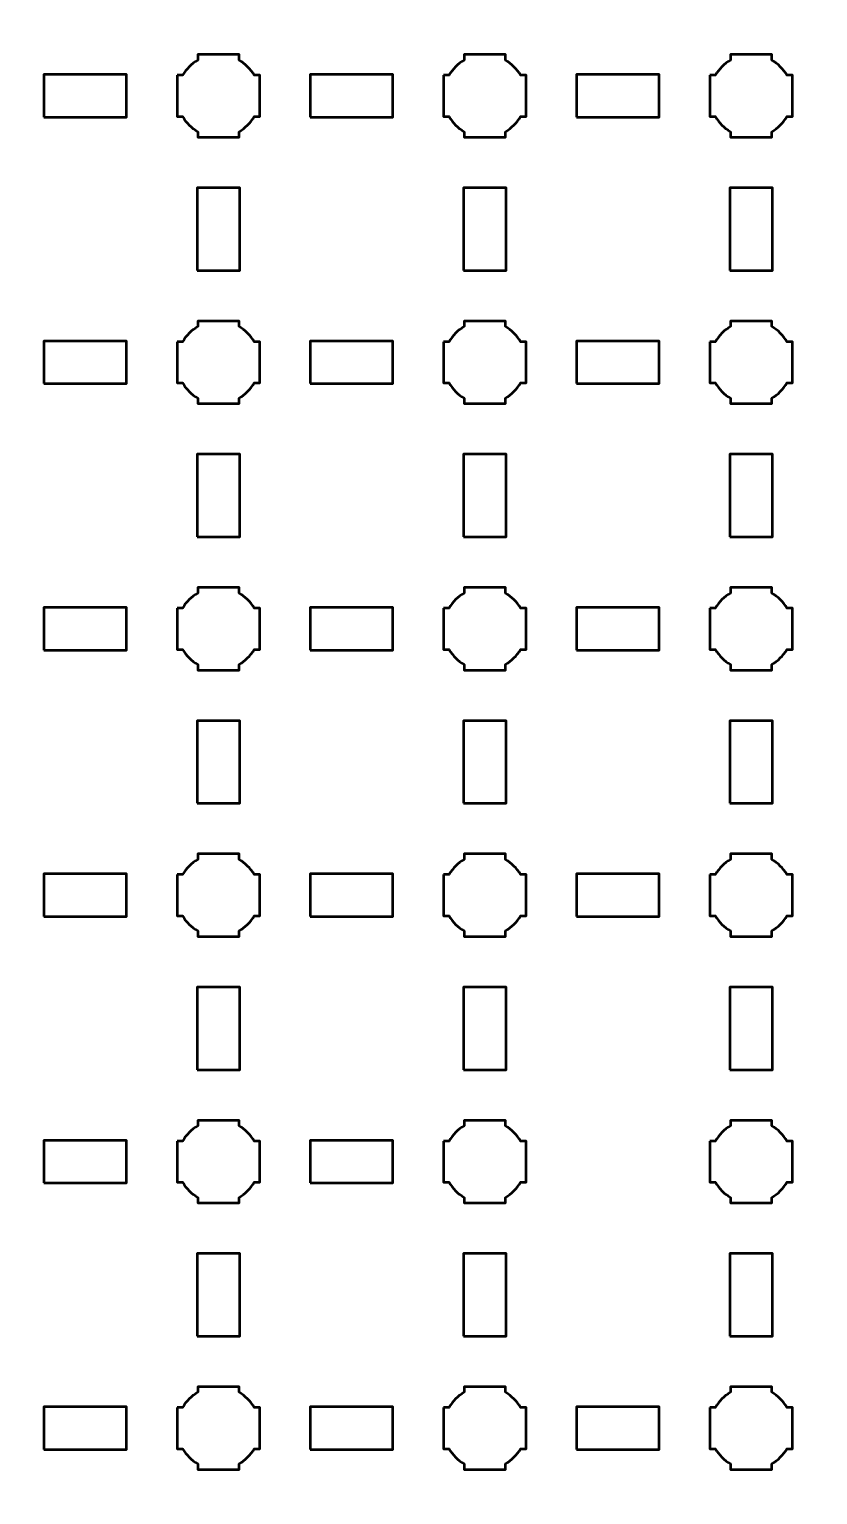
# Model space of a CAD drawing. Header units: centimetres. Extents: x -31.1 to 10.2, y -35.5 to 5.8.
# Drawn here: x -5.92 to 0, y -15.35 to -4.35 of the extents above; entities that cross this region are included whole.
import ezdxf

# ---------------------------------------------------------------- set-up
doc = ezdxf.new("R2010")
doc.units = ezdxf.units.CM
doc.header["$MEASUREMENT"] = 0
doc.layers.add('Layer 1', color=7, linetype='Continuous')

msp = doc.modelspace()

# ---------------------------------------------------------------- linework, layer by layer
at = {"layer": 'Layer 1', "color": 250, "lineweight": 53}
for points in [[(-5.81, -5.01), (-5.19, -5.01), (-5.19, -4.69), (-5.81, -4.69), (-5.81, -5.01)], [(-3.81, -5.01), (-3.19, -5.01), (-3.19, -4.69), (-3.81, -4.69), (-3.81, -5.01)], [(-1.81, -5.01), (-1.19, -5.01), (-1.19, -4.69), (-1.81, -4.69), (-1.81, -5.01)], [(-4.66, -6.16), (-4.34, -6.16), (-4.34, -5.54), (-4.66, -5.54), (-4.66, -6.16)], [(-2.66, -6.16), (-2.34, -6.16), (-2.34, -5.54), (-2.66, -5.54), (-2.66, -6.16)], [(-0.66, -6.16), (-0.34, -6.16), (-0.34, -5.54), (-0.66, -5.54), (-0.66, -6.16)], [(-5.81, -7.01), (-5.19, -7.01), (-5.19, -6.69), (-5.81, -6.69), (-5.81, -7.01)], [(-3.81, -7.01), (-3.19, -7.01), (-3.19, -6.69), (-3.81, -6.69), (-3.81, -7.01)], [(-1.81, -7.01), (-1.19, -7.01), (-1.19, -6.69), (-1.81, -6.69), (-1.81, -7.01)], [(-4.66, -8.16), (-4.34, -8.16), (-4.34, -7.54), (-4.66, -7.54), (-4.66, -8.16)], [(-2.66, -8.16), (-2.34, -8.16), (-2.34, -7.54), (-2.66, -7.54), (-2.66, -8.16)], [(-0.66, -8.16), (-0.34, -8.16), (-0.34, -7.54), (-0.66, -7.54), (-0.66, -8.16)], [(-5.81, -9.01), (-5.19, -9.01), (-5.19, -8.69), (-5.81, -8.69), (-5.81, -9.01)], [(-3.81, -9.01), (-3.19, -9.01), (-3.19, -8.69), (-3.81, -8.69), (-3.81, -9.01)], [(-1.81, -9.01), (-1.19, -9.01), (-1.19, -8.69), (-1.81, -8.69), (-1.81, -9.01)], [(-4.66, -10.16), (-4.34, -10.16), (-4.34, -9.54), (-4.66, -9.54), (-4.66, -10.16)], [(-2.66, -10.16), (-2.34, -10.16), (-2.34, -9.54), (-2.66, -9.54), (-2.66, -10.16)], [(-0.66, -10.16), (-0.34, -10.16), (-0.34, -9.54), (-0.66, -9.54), (-0.66, -10.16)], [(-5.81, -11.01), (-5.19, -11.01), (-5.19, -10.69), (-5.81, -10.69), (-5.81, -11.01)], [(-3.81, -11.01), (-3.19, -11.01), (-3.19, -10.69), (-3.81, -10.69), (-3.81, -11.01)], [(-1.81, -11.01), (-1.19, -11.01), (-1.19, -10.69), (-1.81, -10.69), (-1.81, -11.01)], [(-4.66, -12.16), (-4.34, -12.16), (-4.34, -11.54), (-4.66, -11.54), (-4.66, -12.16)], [(-2.66, -12.16), (-2.34, -12.16), (-2.34, -11.54), (-2.66, -11.54), (-2.66, -12.16)], [(-0.66, -12.16), (-0.34, -12.16), (-0.34, -11.54), (-0.66, -11.54), (-0.66, -12.16)], [(-5.81, -13.01), (-5.19, -13.01), (-5.19, -12.69), (-5.81, -12.69), (-5.81, -13.01)], [(-3.81, -13.01), (-3.19, -13.01), (-3.19, -12.69), (-3.81, -12.69), (-3.81, -13.01)], [(-4.66, -14.16), (-4.34, -14.16), (-4.34, -13.54), (-4.66, -13.54), (-4.66, -14.16)], [(-2.66, -14.16), (-2.34, -14.16), (-2.34, -13.54), (-2.66, -13.54), (-2.66, -14.16)], [(-0.66, -14.16), (-0.34, -14.16), (-0.34, -13.54), (-0.66, -13.54), (-0.66, -14.16)], [(-5.81, -15.01), (-5.19, -15.01), (-5.19, -14.69), (-5.81, -14.69), (-5.81, -15.01)], [(-3.81, -15.01), (-3.19, -15.01), (-3.19, -14.69), (-3.81, -14.69), (-3.81, -15.01)], [(-1.81, -15.01), (-1.19, -15.01), (-1.19, -14.69), (-1.81, -14.69), (-1.81, -15.01)]]:
    msp.add_lwpolyline(points, close=True, dxfattribs=at)
msp.add_open_spline([(-31.15, -35), (-31.15, -35), (-31.15, 5.3), (-31.15, 5.3), (-31.15, 5.3), (-31.15, 5.57609), (-30.92609, 5.8), (-30.65, 5.8), (-30.65, 5.8), (-30.65, 5.8), (9.65, 5.8), (9.65, 5.8), (9.65, 5.8), (9.92609, 5.8), (10.15, 5.57609), (10.15, 5.3), (10.15, 5.3), (10.15, 5.3), (10.15, -35), (10.15, -35), (10.15, -35), (10.15, -35.27609), (9.92609, -35.5), (9.65, -35.5), (9.65, -35.5), (9.65, -35.5), (-30.65, -35.5), (-30.65, -35.5), (-30.65, -35.5), (-30.92609, -35.5), (-31.15, -35.27609), (-31.15, -35)], degree=3, knots=[0, 0, 0, 0, 0.125, 0.125, 0.125, 0.125, 0.25, 0.25, 0.25, 0.25, 0.375, 0.375, 0.375, 0.375, 0.5, 0.5, 0.5, 0.5, 0.625, 0.625, 0.625, 0.625, 0.75, 0.75, 0.75, 0.75, 0.875, 0.875, 0.875, 0.875, 1, 1, 1, 1], dxfattribs=at)
at = {"layer": 'Layer 1', "lineweight": 53}
for points in [[(-4.81, -4.695), (-4.81, -4.695), (-4.76851, -4.695), (-4.76851, -4.695), (-4.76851, -4.695), (-4.74128, -4.64795), (-4.70205, -4.60872), (-4.655, -4.58149), (-4.655, -4.58149), (-4.655, -4.58149), (-4.655, -4.54), (-4.655, -4.54), (-4.655, -4.54), (-4.655, -4.54), (-4.5, -4.54), (-4.5, -4.54), (-4.5, -4.54), (-4.5, -4.54), (-4.345, -4.54), (-4.345, -4.54), (-4.345, -4.54), (-4.345, -4.54), (-4.345, -4.58149), (-4.345, -4.58149), (-4.345, -4.58149), (-4.29795, -4.60872), (-4.25872, -4.64795), (-4.23149, -4.695), (-4.23149, -4.695), (-4.23149, -4.695), (-4.19, -4.695), (-4.19, -4.695), (-4.19, -4.695), (-4.19, -4.695), (-4.19, -4.85), (-4.19, -4.85), (-4.19, -4.85), (-4.19, -4.85), (-4.19, -5.005), (-4.19, -5.005), (-4.19, -5.005), (-4.19, -5.005), (-4.23149, -5.005), (-4.23149, -5.005), (-4.23149, -5.005), (-4.25872, -5.05205), (-4.29795, -5.09128), (-4.345, -5.11851), (-4.345, -5.11851), (-4.345, -5.11851), (-4.345, -5.16), (-4.345, -5.16), (-4.345, -5.16), (-4.345, -5.16), (-4.5, -5.16), (-4.5, -5.16), (-4.5, -5.16), (-4.5, -5.16), (-4.655, -5.16), (-4.655, -5.16), (-4.655, -5.16), (-4.655, -5.16), (-4.655, -5.11851), (-4.655, -5.11851), (-4.655, -5.11851), (-4.70205, -5.09128), (-4.74128, -5.05205), (-4.76851, -5.005), (-4.76851, -5.005), (-4.76851, -5.005), (-4.81, -5.005), (-4.81, -5.005), (-4.81, -5.005), (-4.81, -5.005), (-4.81, -4.85), (-4.81, -4.85), (-4.81, -4.85), (-4.81, -4.85), (-4.81, -4.695), (-4.81, -4.695)], [(-2.81, -4.695), (-2.81, -4.695), (-2.76851, -4.695), (-2.76851, -4.695), (-2.76851, -4.695), (-2.74128, -4.64795), (-2.70205, -4.60872), (-2.655, -4.58149), (-2.655, -4.58149), (-2.655, -4.58149), (-2.655, -4.54), (-2.655, -4.54), (-2.655, -4.54), (-2.655, -4.54), (-2.5, -4.54), (-2.5, -4.54), (-2.5, -4.54), (-2.5, -4.54), (-2.345, -4.54), (-2.345, -4.54), (-2.345, -4.54), (-2.345, -4.54), (-2.345, -4.58149), (-2.345, -4.58149), (-2.345, -4.58149), (-2.29795, -4.60872), (-2.25872, -4.64795), (-2.23149, -4.695), (-2.23149, -4.695), (-2.23149, -4.695), (-2.19, -4.695), (-2.19, -4.695), (-2.19, -4.695), (-2.19, -4.695), (-2.19, -4.85), (-2.19, -4.85), (-2.19, -4.85), (-2.19, -4.85), (-2.19, -5.005), (-2.19, -5.005), (-2.19, -5.005), (-2.19, -5.005), (-2.23149, -5.005), (-2.23149, -5.005), (-2.23149, -5.005), (-2.25872, -5.05205), (-2.29795, -5.09128), (-2.345, -5.11851), (-2.345, -5.11851), (-2.345, -5.11851), (-2.345, -5.16), (-2.345, -5.16), (-2.345, -5.16), (-2.345, -5.16), (-2.5, -5.16), (-2.5, -5.16), (-2.5, -5.16), (-2.5, -5.16), (-2.655, -5.16), (-2.655, -5.16), (-2.655, -5.16), (-2.655, -5.16), (-2.655, -5.11851), (-2.655, -5.11851), (-2.655, -5.11851), (-2.70205, -5.09128), (-2.74128, -5.05205), (-2.76851, -5.005), (-2.76851, -5.005), (-2.76851, -5.005), (-2.81, -5.005), (-2.81, -5.005), (-2.81, -5.005), (-2.81, -5.005), (-2.81, -4.85), (-2.81, -4.85), (-2.81, -4.85), (-2.81, -4.85), (-2.81, -4.695), (-2.81, -4.695)], [(-0.81, -4.695), (-0.81, -4.695), (-0.76851, -4.695), (-0.76851, -4.695), (-0.76851, -4.695), (-0.74128, -4.64795), (-0.70205, -4.60872), (-0.655, -4.58149), (-0.655, -4.58149), (-0.655, -4.58149), (-0.655, -4.54), (-0.655, -4.54), (-0.655, -4.54), (-0.655, -4.54), (-0.5, -4.54), (-0.5, -4.54), (-0.5, -4.54), (-0.5, -4.54), (-0.345, -4.54), (-0.345, -4.54), (-0.345, -4.54), (-0.345, -4.54), (-0.345, -4.58149), (-0.345, -4.58149), (-0.345, -4.58149), (-0.29795, -4.60872), (-0.25872, -4.64795), (-0.23149, -4.695), (-0.23149, -4.695), (-0.23149, -4.695), (-0.19, -4.695), (-0.19, -4.695), (-0.19, -4.695), (-0.19, -4.695), (-0.19, -4.85), (-0.19, -4.85), (-0.19, -4.85), (-0.19, -4.85), (-0.19, -5.005), (-0.19, -5.005), (-0.19, -5.005), (-0.19, -5.005), (-0.23149, -5.005), (-0.23149, -5.005), (-0.23149, -5.005), (-0.25872, -5.05205), (-0.29795, -5.09128), (-0.345, -5.11851), (-0.345, -5.11851), (-0.345, -5.11851), (-0.345, -5.16), (-0.345, -5.16), (-0.345, -5.16), (-0.345, -5.16), (-0.5, -5.16), (-0.5, -5.16), (-0.5, -5.16), (-0.5, -5.16), (-0.655, -5.16), (-0.655, -5.16), (-0.655, -5.16), (-0.655, -5.16), (-0.655, -5.11851), (-0.655, -5.11851), (-0.655, -5.11851), (-0.70205, -5.09128), (-0.74128, -5.05205), (-0.76851, -5.005), (-0.76851, -5.005), (-0.76851, -5.005), (-0.81, -5.005), (-0.81, -5.005), (-0.81, -5.005), (-0.81, -5.005), (-0.81, -4.85), (-0.81, -4.85), (-0.81, -4.85), (-0.81, -4.85), (-0.81, -4.695), (-0.81, -4.695)], [(-4.81, -6.695), (-4.81, -6.695), (-4.76851, -6.695), (-4.76851, -6.695), (-4.76851, -6.695), (-4.74128, -6.64795), (-4.70205, -6.60872), (-4.655, -6.58149), (-4.655, -6.58149), (-4.655, -6.58149), (-4.655, -6.54), (-4.655, -6.54), (-4.655, -6.54), (-4.655, -6.54), (-4.5, -6.54), (-4.5, -6.54), (-4.5, -6.54), (-4.5, -6.54), (-4.345, -6.54), (-4.345, -6.54), (-4.345, -6.54), (-4.345, -6.54), (-4.345, -6.58149), (-4.345, -6.58149), (-4.345, -6.58149), (-4.29795, -6.60872), (-4.25872, -6.64795), (-4.23149, -6.695), (-4.23149, -6.695), (-4.23149, -6.695), (-4.19, -6.695), (-4.19, -6.695), (-4.19, -6.695), (-4.19, -6.695), (-4.19, -6.85), (-4.19, -6.85), (-4.19, -6.85), (-4.19, -6.85), (-4.19, -7.005), (-4.19, -7.005), (-4.19, -7.005), (-4.19, -7.005), (-4.23149, -7.005), (-4.23149, -7.005), (-4.23149, -7.005), (-4.25872, -7.05205), (-4.29795, -7.09128), (-4.345, -7.11851), (-4.345, -7.11851), (-4.345, -7.11851), (-4.345, -7.16), (-4.345, -7.16), (-4.345, -7.16), (-4.345, -7.16), (-4.5, -7.16), (-4.5, -7.16), (-4.5, -7.16), (-4.5, -7.16), (-4.655, -7.16), (-4.655, -7.16), (-4.655, -7.16), (-4.655, -7.16), (-4.655, -7.11851), (-4.655, -7.11851), (-4.655, -7.11851), (-4.70205, -7.09128), (-4.74128, -7.05205), (-4.76851, -7.005), (-4.76851, -7.005), (-4.76851, -7.005), (-4.81, -7.005), (-4.81, -7.005), (-4.81, -7.005), (-4.81, -7.005), (-4.81, -6.85), (-4.81, -6.85), (-4.81, -6.85), (-4.81, -6.85), (-4.81, -6.695), (-4.81, -6.695)], [(-2.81, -6.695), (-2.81, -6.695), (-2.76851, -6.695), (-2.76851, -6.695), (-2.76851, -6.695), (-2.74128, -6.64795), (-2.70205, -6.60872), (-2.655, -6.58149), (-2.655, -6.58149), (-2.655, -6.58149), (-2.655, -6.54), (-2.655, -6.54), (-2.655, -6.54), (-2.655, -6.54), (-2.5, -6.54), (-2.5, -6.54), (-2.5, -6.54), (-2.5, -6.54), (-2.345, -6.54), (-2.345, -6.54), (-2.345, -6.54), (-2.345, -6.54), (-2.345, -6.58149), (-2.345, -6.58149), (-2.345, -6.58149), (-2.29795, -6.60872), (-2.25872, -6.64795), (-2.23149, -6.695), (-2.23149, -6.695), (-2.23149, -6.695), (-2.19, -6.695), (-2.19, -6.695), (-2.19, -6.695), (-2.19, -6.695), (-2.19, -6.85), (-2.19, -6.85), (-2.19, -6.85), (-2.19, -6.85), (-2.19, -7.005), (-2.19, -7.005), (-2.19, -7.005), (-2.19, -7.005), (-2.23149, -7.005), (-2.23149, -7.005), (-2.23149, -7.005), (-2.25872, -7.05205), (-2.29795, -7.09128), (-2.345, -7.11851), (-2.345, -7.11851), (-2.345, -7.11851), (-2.345, -7.16), (-2.345, -7.16), (-2.345, -7.16), (-2.345, -7.16), (-2.5, -7.16), (-2.5, -7.16), (-2.5, -7.16), (-2.5, -7.16), (-2.655, -7.16), (-2.655, -7.16), (-2.655, -7.16), (-2.655, -7.16), (-2.655, -7.11851), (-2.655, -7.11851), (-2.655, -7.11851), (-2.70205, -7.09128), (-2.74128, -7.05205), (-2.76851, -7.005), (-2.76851, -7.005), (-2.76851, -7.005), (-2.81, -7.005), (-2.81, -7.005), (-2.81, -7.005), (-2.81, -7.005), (-2.81, -6.85), (-2.81, -6.85), (-2.81, -6.85), (-2.81, -6.85), (-2.81, -6.695), (-2.81, -6.695)], [(-0.81, -6.695), (-0.81, -6.695), (-0.76851, -6.695), (-0.76851, -6.695), (-0.76851, -6.695), (-0.74128, -6.64795), (-0.70205, -6.60872), (-0.655, -6.58149), (-0.655, -6.58149), (-0.655, -6.58149), (-0.655, -6.54), (-0.655, -6.54), (-0.655, -6.54), (-0.655, -6.54), (-0.5, -6.54), (-0.5, -6.54), (-0.5, -6.54), (-0.5, -6.54), (-0.345, -6.54), (-0.345, -6.54), (-0.345, -6.54), (-0.345, -6.54), (-0.345, -6.58149), (-0.345, -6.58149), (-0.345, -6.58149), (-0.29795, -6.60872), (-0.25872, -6.64795), (-0.23149, -6.695), (-0.23149, -6.695), (-0.23149, -6.695), (-0.19, -6.695), (-0.19, -6.695), (-0.19, -6.695), (-0.19, -6.695), (-0.19, -6.85), (-0.19, -6.85), (-0.19, -6.85), (-0.19, -6.85), (-0.19, -7.005), (-0.19, -7.005), (-0.19, -7.005), (-0.19, -7.005), (-0.23149, -7.005), (-0.23149, -7.005), (-0.23149, -7.005), (-0.25872, -7.05205), (-0.29795, -7.09128), (-0.345, -7.11851), (-0.345, -7.11851), (-0.345, -7.11851), (-0.345, -7.16), (-0.345, -7.16), (-0.345, -7.16), (-0.345, -7.16), (-0.5, -7.16), (-0.5, -7.16), (-0.5, -7.16), (-0.5, -7.16), (-0.655, -7.16), (-0.655, -7.16), (-0.655, -7.16), (-0.655, -7.16), (-0.655, -7.11851), (-0.655, -7.11851), (-0.655, -7.11851), (-0.70205, -7.09128), (-0.74128, -7.05205), (-0.76851, -7.005), (-0.76851, -7.005), (-0.76851, -7.005), (-0.81, -7.005), (-0.81, -7.005), (-0.81, -7.005), (-0.81, -7.005), (-0.81, -6.85), (-0.81, -6.85), (-0.81, -6.85), (-0.81, -6.85), (-0.81, -6.695), (-0.81, -6.695)], [(-4.81, -8.695), (-4.81, -8.695), (-4.76851, -8.695), (-4.76851, -8.695), (-4.76851, -8.695), (-4.74128, -8.64795), (-4.70205, -8.60872), (-4.655, -8.58149), (-4.655, -8.58149), (-4.655, -8.58149), (-4.655, -8.54), (-4.655, -8.54), (-4.655, -8.54), (-4.655, -8.54), (-4.5, -8.54), (-4.5, -8.54), (-4.5, -8.54), (-4.5, -8.54), (-4.345, -8.54), (-4.345, -8.54), (-4.345, -8.54), (-4.345, -8.54), (-4.345, -8.58149), (-4.345, -8.58149), (-4.345, -8.58149), (-4.29795, -8.60872), (-4.25872, -8.64795), (-4.23149, -8.695), (-4.23149, -8.695), (-4.23149, -8.695), (-4.19, -8.695), (-4.19, -8.695), (-4.19, -8.695), (-4.19, -8.695), (-4.19, -8.85), (-4.19, -8.85), (-4.19, -8.85), (-4.19, -8.85), (-4.19, -9.005), (-4.19, -9.005), (-4.19, -9.005), (-4.19, -9.005), (-4.23149, -9.005), (-4.23149, -9.005), (-4.23149, -9.005), (-4.25872, -9.05205), (-4.29795, -9.09128), (-4.345, -9.11851), (-4.345, -9.11851), (-4.345, -9.11851), (-4.345, -9.16), (-4.345, -9.16), (-4.345, -9.16), (-4.345, -9.16), (-4.5, -9.16), (-4.5, -9.16), (-4.5, -9.16), (-4.5, -9.16), (-4.655, -9.16), (-4.655, -9.16), (-4.655, -9.16), (-4.655, -9.16), (-4.655, -9.11851), (-4.655, -9.11851), (-4.655, -9.11851), (-4.70205, -9.09128), (-4.74128, -9.05205), (-4.76851, -9.005), (-4.76851, -9.005), (-4.76851, -9.005), (-4.81, -9.005), (-4.81, -9.005), (-4.81, -9.005), (-4.81, -9.005), (-4.81, -8.85), (-4.81, -8.85), (-4.81, -8.85), (-4.81, -8.85), (-4.81, -8.695), (-4.81, -8.695)], [(-2.81, -8.695), (-2.81, -8.695), (-2.76851, -8.695), (-2.76851, -8.695), (-2.76851, -8.695), (-2.74128, -8.64795), (-2.70205, -8.60872), (-2.655, -8.58149), (-2.655, -8.58149), (-2.655, -8.58149), (-2.655, -8.54), (-2.655, -8.54), (-2.655, -8.54), (-2.655, -8.54), (-2.5, -8.54), (-2.5, -8.54), (-2.5, -8.54), (-2.5, -8.54), (-2.345, -8.54), (-2.345, -8.54), (-2.345, -8.54), (-2.345, -8.54), (-2.345, -8.58149), (-2.345, -8.58149), (-2.345, -8.58149), (-2.29795, -8.60872), (-2.25872, -8.64795), (-2.23149, -8.695), (-2.23149, -8.695), (-2.23149, -8.695), (-2.19, -8.695), (-2.19, -8.695), (-2.19, -8.695), (-2.19, -8.695), (-2.19, -8.85), (-2.19, -8.85), (-2.19, -8.85), (-2.19, -8.85), (-2.19, -9.005), (-2.19, -9.005), (-2.19, -9.005), (-2.19, -9.005), (-2.23149, -9.005), (-2.23149, -9.005), (-2.23149, -9.005), (-2.25872, -9.05205), (-2.29795, -9.09128), (-2.345, -9.11851), (-2.345, -9.11851), (-2.345, -9.11851), (-2.345, -9.16), (-2.345, -9.16), (-2.345, -9.16), (-2.345, -9.16), (-2.5, -9.16), (-2.5, -9.16), (-2.5, -9.16), (-2.5, -9.16), (-2.655, -9.16), (-2.655, -9.16), (-2.655, -9.16), (-2.655, -9.16), (-2.655, -9.11851), (-2.655, -9.11851), (-2.655, -9.11851), (-2.70205, -9.09128), (-2.74128, -9.05205), (-2.76851, -9.005), (-2.76851, -9.005), (-2.76851, -9.005), (-2.81, -9.005), (-2.81, -9.005), (-2.81, -9.005), (-2.81, -9.005), (-2.81, -8.85), (-2.81, -8.85), (-2.81, -8.85), (-2.81, -8.85), (-2.81, -8.695), (-2.81, -8.695)], [(-0.81, -8.695), (-0.81, -8.695), (-0.76851, -8.695), (-0.76851, -8.695), (-0.76851, -8.695), (-0.74128, -8.64795), (-0.70205, -8.60872), (-0.655, -8.58149), (-0.655, -8.58149), (-0.655, -8.58149), (-0.655, -8.54), (-0.655, -8.54), (-0.655, -8.54), (-0.655, -8.54), (-0.5, -8.54), (-0.5, -8.54), (-0.5, -8.54), (-0.5, -8.54), (-0.345, -8.54), (-0.345, -8.54), (-0.345, -8.54), (-0.345, -8.54), (-0.345, -8.58149), (-0.345, -8.58149), (-0.345, -8.58149), (-0.29795, -8.60872), (-0.25872, -8.64795), (-0.23149, -8.695), (-0.23149, -8.695), (-0.23149, -8.695), (-0.19, -8.695), (-0.19, -8.695), (-0.19, -8.695), (-0.19, -8.695), (-0.19, -8.85), (-0.19, -8.85), (-0.19, -8.85), (-0.19, -8.85), (-0.19, -9.005), (-0.19, -9.005), (-0.19, -9.005), (-0.19, -9.005), (-0.23149, -9.005), (-0.23149, -9.005), (-0.23149, -9.005), (-0.25872, -9.05205), (-0.29795, -9.09128), (-0.345, -9.11851), (-0.345, -9.11851), (-0.345, -9.11851), (-0.345, -9.16), (-0.345, -9.16), (-0.345, -9.16), (-0.345, -9.16), (-0.5, -9.16), (-0.5, -9.16), (-0.5, -9.16), (-0.5, -9.16), (-0.655, -9.16), (-0.655, -9.16), (-0.655, -9.16), (-0.655, -9.16), (-0.655, -9.11851), (-0.655, -9.11851), (-0.655, -9.11851), (-0.70205, -9.09128), (-0.74128, -9.05205), (-0.76851, -9.005), (-0.76851, -9.005), (-0.76851, -9.005), (-0.81, -9.005), (-0.81, -9.005), (-0.81, -9.005), (-0.81, -9.005), (-0.81, -8.85), (-0.81, -8.85), (-0.81, -8.85), (-0.81, -8.85), (-0.81, -8.695), (-0.81, -8.695)], [(-4.81, -10.695), (-4.81, -10.695), (-4.76851, -10.695), (-4.76851, -10.695), (-4.76851, -10.695), (-4.74128, -10.64795), (-4.70205, -10.60872), (-4.655, -10.58149), (-4.655, -10.58149), (-4.655, -10.58149), (-4.655, -10.54), (-4.655, -10.54), (-4.655, -10.54), (-4.655, -10.54), (-4.5, -10.54), (-4.5, -10.54), (-4.5, -10.54), (-4.5, -10.54), (-4.345, -10.54), (-4.345, -10.54), (-4.345, -10.54), (-4.345, -10.54), (-4.345, -10.58149), (-4.345, -10.58149), (-4.345, -10.58149), (-4.29795, -10.60872), (-4.25872, -10.64795), (-4.23149, -10.695), (-4.23149, -10.695), (-4.23149, -10.695), (-4.19, -10.695), (-4.19, -10.695), (-4.19, -10.695), (-4.19, -10.695), (-4.19, -10.85), (-4.19, -10.85), (-4.19, -10.85), (-4.19, -10.85), (-4.19, -11.005), (-4.19, -11.005), (-4.19, -11.005), (-4.19, -11.005), (-4.23149, -11.005), (-4.23149, -11.005), (-4.23149, -11.005), (-4.25872, -11.05205), (-4.29795, -11.09128), (-4.345, -11.11851), (-4.345, -11.11851), (-4.345, -11.11851), (-4.345, -11.16), (-4.345, -11.16), (-4.345, -11.16), (-4.345, -11.16), (-4.5, -11.16), (-4.5, -11.16), (-4.5, -11.16), (-4.5, -11.16), (-4.655, -11.16), (-4.655, -11.16), (-4.655, -11.16), (-4.655, -11.16), (-4.655, -11.11851), (-4.655, -11.11851), (-4.655, -11.11851), (-4.70205, -11.09128), (-4.74128, -11.05205), (-4.76851, -11.005), (-4.76851, -11.005), (-4.76851, -11.005), (-4.81, -11.005), (-4.81, -11.005), (-4.81, -11.005), (-4.81, -11.005), (-4.81, -10.85), (-4.81, -10.85), (-4.81, -10.85), (-4.81, -10.85), (-4.81, -10.695), (-4.81, -10.695)], [(-2.81, -10.695), (-2.81, -10.695), (-2.76851, -10.695), (-2.76851, -10.695), (-2.76851, -10.695), (-2.74128, -10.64795), (-2.70205, -10.60872), (-2.655, -10.58149), (-2.655, -10.58149), (-2.655, -10.58149), (-2.655, -10.54), (-2.655, -10.54), (-2.655, -10.54), (-2.655, -10.54), (-2.5, -10.54), (-2.5, -10.54), (-2.5, -10.54), (-2.5, -10.54), (-2.345, -10.54), (-2.345, -10.54), (-2.345, -10.54), (-2.345, -10.54), (-2.345, -10.58149), (-2.345, -10.58149), (-2.345, -10.58149), (-2.29795, -10.60872), (-2.25872, -10.64795), (-2.23149, -10.695), (-2.23149, -10.695), (-2.23149, -10.695), (-2.19, -10.695), (-2.19, -10.695), (-2.19, -10.695), (-2.19, -10.695), (-2.19, -10.85), (-2.19, -10.85), (-2.19, -10.85), (-2.19, -10.85), (-2.19, -11.005), (-2.19, -11.005), (-2.19, -11.005), (-2.19, -11.005), (-2.23149, -11.005), (-2.23149, -11.005), (-2.23149, -11.005), (-2.25872, -11.05205), (-2.29795, -11.09128), (-2.345, -11.11851), (-2.345, -11.11851), (-2.345, -11.11851), (-2.345, -11.16), (-2.345, -11.16), (-2.345, -11.16), (-2.345, -11.16), (-2.5, -11.16), (-2.5, -11.16), (-2.5, -11.16), (-2.5, -11.16), (-2.655, -11.16), (-2.655, -11.16), (-2.655, -11.16), (-2.655, -11.16), (-2.655, -11.11851), (-2.655, -11.11851), (-2.655, -11.11851), (-2.70205, -11.09128), (-2.74128, -11.05205), (-2.76851, -11.005), (-2.76851, -11.005), (-2.76851, -11.005), (-2.81, -11.005), (-2.81, -11.005), (-2.81, -11.005), (-2.81, -11.005), (-2.81, -10.85), (-2.81, -10.85), (-2.81, -10.85), (-2.81, -10.85), (-2.81, -10.695), (-2.81, -10.695)], [(-0.81, -10.695), (-0.81, -10.695), (-0.76851, -10.695), (-0.76851, -10.695), (-0.76851, -10.695), (-0.74128, -10.64795), (-0.70205, -10.60872), (-0.655, -10.58149), (-0.655, -10.58149), (-0.655, -10.58149), (-0.655, -10.54), (-0.655, -10.54), (-0.655, -10.54), (-0.655, -10.54), (-0.5, -10.54), (-0.5, -10.54), (-0.5, -10.54), (-0.5, -10.54), (-0.345, -10.54), (-0.345, -10.54), (-0.345, -10.54), (-0.345, -10.54), (-0.345, -10.58149), (-0.345, -10.58149), (-0.345, -10.58149), (-0.29795, -10.60872), (-0.25872, -10.64795), (-0.23149, -10.695), (-0.23149, -10.695), (-0.23149, -10.695), (-0.19, -10.695), (-0.19, -10.695), (-0.19, -10.695), (-0.19, -10.695), (-0.19, -10.85), (-0.19, -10.85), (-0.19, -10.85), (-0.19, -10.85), (-0.19, -11.005), (-0.19, -11.005), (-0.19, -11.005), (-0.19, -11.005), (-0.23149, -11.005), (-0.23149, -11.005), (-0.23149, -11.005), (-0.25872, -11.05205), (-0.29795, -11.09128), (-0.345, -11.11851), (-0.345, -11.11851), (-0.345, -11.11851), (-0.345, -11.16), (-0.345, -11.16), (-0.345, -11.16), (-0.345, -11.16), (-0.5, -11.16), (-0.5, -11.16), (-0.5, -11.16), (-0.5, -11.16), (-0.655, -11.16), (-0.655, -11.16), (-0.655, -11.16), (-0.655, -11.16), (-0.655, -11.11851), (-0.655, -11.11851), (-0.655, -11.11851), (-0.70205, -11.09128), (-0.74128, -11.05205), (-0.76851, -11.005), (-0.76851, -11.005), (-0.76851, -11.005), (-0.81, -11.005), (-0.81, -11.005), (-0.81, -11.005), (-0.81, -11.005), (-0.81, -10.85), (-0.81, -10.85), (-0.81, -10.85), (-0.81, -10.85), (-0.81, -10.695), (-0.81, -10.695)], [(-4.81, -12.695), (-4.81, -12.695), (-4.76851, -12.695), (-4.76851, -12.695), (-4.76851, -12.695), (-4.74128, -12.64795), (-4.70205, -12.60872), (-4.655, -12.58149), (-4.655, -12.58149), (-4.655, -12.58149), (-4.655, -12.54), (-4.655, -12.54), (-4.655, -12.54), (-4.655, -12.54), (-4.5, -12.54), (-4.5, -12.54), (-4.5, -12.54), (-4.5, -12.54), (-4.345, -12.54), (-4.345, -12.54), (-4.345, -12.54), (-4.345, -12.54), (-4.345, -12.58149), (-4.345, -12.58149), (-4.345, -12.58149), (-4.29795, -12.60872), (-4.25872, -12.64795), (-4.23149, -12.695), (-4.23149, -12.695), (-4.23149, -12.695), (-4.19, -12.695), (-4.19, -12.695), (-4.19, -12.695), (-4.19, -12.695), (-4.19, -12.85), (-4.19, -12.85), (-4.19, -12.85), (-4.19, -12.85), (-4.19, -13.005), (-4.19, -13.005), (-4.19, -13.005), (-4.19, -13.005), (-4.23149, -13.005), (-4.23149, -13.005), (-4.23149, -13.005), (-4.25872, -13.05205), (-4.29795, -13.09128), (-4.345, -13.11851), (-4.345, -13.11851), (-4.345, -13.11851), (-4.345, -13.16), (-4.345, -13.16), (-4.345, -13.16), (-4.345, -13.16), (-4.5, -13.16), (-4.5, -13.16), (-4.5, -13.16), (-4.5, -13.16), (-4.655, -13.16), (-4.655, -13.16), (-4.655, -13.16), (-4.655, -13.16), (-4.655, -13.11851), (-4.655, -13.11851), (-4.655, -13.11851), (-4.70205, -13.09128), (-4.74128, -13.05205), (-4.76851, -13.005), (-4.76851, -13.005), (-4.76851, -13.005), (-4.81, -13.005), (-4.81, -13.005), (-4.81, -13.005), (-4.81, -13.005), (-4.81, -12.85), (-4.81, -12.85), (-4.81, -12.85), (-4.81, -12.85), (-4.81, -12.695), (-4.81, -12.695)], [(-2.81, -12.695), (-2.81, -12.695), (-2.76851, -12.695), (-2.76851, -12.695), (-2.76851, -12.695), (-2.74128, -12.64795), (-2.70205, -12.60872), (-2.655, -12.58149), (-2.655, -12.58149), (-2.655, -12.58149), (-2.655, -12.54), (-2.655, -12.54), (-2.655, -12.54), (-2.655, -12.54), (-2.5, -12.54), (-2.5, -12.54), (-2.5, -12.54), (-2.5, -12.54), (-2.345, -12.54), (-2.345, -12.54), (-2.345, -12.54), (-2.345, -12.54), (-2.345, -12.58149), (-2.345, -12.58149), (-2.345, -12.58149), (-2.29795, -12.60872), (-2.25872, -12.64795), (-2.23149, -12.695), (-2.23149, -12.695), (-2.23149, -12.695), (-2.19, -12.695), (-2.19, -12.695), (-2.19, -12.695), (-2.19, -12.695), (-2.19, -12.85), (-2.19, -12.85), (-2.19, -12.85), (-2.19, -12.85), (-2.19, -13.005), (-2.19, -13.005), (-2.19, -13.005), (-2.19, -13.005), (-2.23149, -13.005), (-2.23149, -13.005), (-2.23149, -13.005), (-2.25872, -13.05205), (-2.29795, -13.09128), (-2.345, -13.11851), (-2.345, -13.11851), (-2.345, -13.11851), (-2.345, -13.16), (-2.345, -13.16), (-2.345, -13.16), (-2.345, -13.16), (-2.5, -13.16), (-2.5, -13.16), (-2.5, -13.16), (-2.5, -13.16), (-2.655, -13.16), (-2.655, -13.16), (-2.655, -13.16), (-2.655, -13.16), (-2.655, -13.11851), (-2.655, -13.11851), (-2.655, -13.11851), (-2.70205, -13.09128), (-2.74128, -13.05205), (-2.76851, -13.005), (-2.76851, -13.005), (-2.76851, -13.005), (-2.81, -13.005), (-2.81, -13.005), (-2.81, -13.005), (-2.81, -13.005), (-2.81, -12.85), (-2.81, -12.85), (-2.81, -12.85), (-2.81, -12.85), (-2.81, -12.695), (-2.81, -12.695)], [(-0.81, -12.695), (-0.81, -12.695), (-0.76851, -12.695), (-0.76851, -12.695), (-0.76851, -12.695), (-0.74128, -12.64795), (-0.70205, -12.60872), (-0.655, -12.58149), (-0.655, -12.58149), (-0.655, -12.58149), (-0.655, -12.54), (-0.655, -12.54), (-0.655, -12.54), (-0.655, -12.54), (-0.5, -12.54), (-0.5, -12.54), (-0.5, -12.54), (-0.5, -12.54), (-0.345, -12.54), (-0.345, -12.54), (-0.345, -12.54), (-0.345, -12.54), (-0.345, -12.58149), (-0.345, -12.58149), (-0.345, -12.58149), (-0.29795, -12.60872), (-0.25872, -12.64795), (-0.23149, -12.695), (-0.23149, -12.695), (-0.23149, -12.695), (-0.19, -12.695), (-0.19, -12.695), (-0.19, -12.695), (-0.19, -12.695), (-0.19, -12.85), (-0.19, -12.85), (-0.19, -12.85), (-0.19, -12.85), (-0.19, -13.005), (-0.19, -13.005), (-0.19, -13.005), (-0.19, -13.005), (-0.23149, -13.005), (-0.23149, -13.005), (-0.23149, -13.005), (-0.25872, -13.05205), (-0.29795, -13.09128), (-0.345, -13.11851), (-0.345, -13.11851), (-0.345, -13.11851), (-0.345, -13.16), (-0.345, -13.16), (-0.345, -13.16), (-0.345, -13.16), (-0.5, -13.16), (-0.5, -13.16), (-0.5, -13.16), (-0.5, -13.16), (-0.655, -13.16), (-0.655, -13.16), (-0.655, -13.16), (-0.655, -13.16), (-0.655, -13.11851), (-0.655, -13.11851), (-0.655, -13.11851), (-0.70205, -13.09128), (-0.74128, -13.05205), (-0.76851, -13.005), (-0.76851, -13.005), (-0.76851, -13.005), (-0.81, -13.005), (-0.81, -13.005), (-0.81, -13.005), (-0.81, -13.005), (-0.81, -12.85), (-0.81, -12.85), (-0.81, -12.85), (-0.81, -12.85), (-0.81, -12.695), (-0.81, -12.695)], [(-4.81, -14.695), (-4.81, -14.695), (-4.76851, -14.695), (-4.76851, -14.695), (-4.76851, -14.695), (-4.74128, -14.64795), (-4.70205, -14.60872), (-4.655, -14.58149), (-4.655, -14.58149), (-4.655, -14.58149), (-4.655, -14.54), (-4.655, -14.54), (-4.655, -14.54), (-4.655, -14.54), (-4.5, -14.54), (-4.5, -14.54), (-4.5, -14.54), (-4.5, -14.54), (-4.345, -14.54), (-4.345, -14.54), (-4.345, -14.54), (-4.345, -14.54), (-4.345, -14.58149), (-4.345, -14.58149), (-4.345, -14.58149), (-4.29795, -14.60872), (-4.25872, -14.64795), (-4.23149, -14.695), (-4.23149, -14.695), (-4.23149, -14.695), (-4.19, -14.695), (-4.19, -14.695), (-4.19, -14.695), (-4.19, -14.695), (-4.19, -14.85), (-4.19, -14.85), (-4.19, -14.85), (-4.19, -14.85), (-4.19, -15.005), (-4.19, -15.005), (-4.19, -15.005), (-4.19, -15.005), (-4.23149, -15.005), (-4.23149, -15.005), (-4.23149, -15.005), (-4.25872, -15.05205), (-4.29795, -15.09128), (-4.345, -15.11851), (-4.345, -15.11851), (-4.345, -15.11851), (-4.345, -15.16), (-4.345, -15.16), (-4.345, -15.16), (-4.345, -15.16), (-4.5, -15.16), (-4.5, -15.16), (-4.5, -15.16), (-4.5, -15.16), (-4.655, -15.16), (-4.655, -15.16), (-4.655, -15.16), (-4.655, -15.16), (-4.655, -15.11851), (-4.655, -15.11851), (-4.655, -15.11851), (-4.70205, -15.09128), (-4.74128, -15.05205), (-4.76851, -15.005), (-4.76851, -15.005), (-4.76851, -15.005), (-4.81, -15.005), (-4.81, -15.005), (-4.81, -15.005), (-4.81, -15.005), (-4.81, -14.85), (-4.81, -14.85), (-4.81, -14.85), (-4.81, -14.85), (-4.81, -14.695), (-4.81, -14.695)], [(-2.81, -14.695), (-2.81, -14.695), (-2.76851, -14.695), (-2.76851, -14.695), (-2.76851, -14.695), (-2.74128, -14.64795), (-2.70205, -14.60872), (-2.655, -14.58149), (-2.655, -14.58149), (-2.655, -14.58149), (-2.655, -14.54), (-2.655, -14.54), (-2.655, -14.54), (-2.655, -14.54), (-2.5, -14.54), (-2.5, -14.54), (-2.5, -14.54), (-2.5, -14.54), (-2.345, -14.54), (-2.345, -14.54), (-2.345, -14.54), (-2.345, -14.54), (-2.345, -14.58149), (-2.345, -14.58149), (-2.345, -14.58149), (-2.29795, -14.60872), (-2.25872, -14.64795), (-2.23149, -14.695), (-2.23149, -14.695), (-2.23149, -14.695), (-2.19, -14.695), (-2.19, -14.695), (-2.19, -14.695), (-2.19, -14.695), (-2.19, -14.85), (-2.19, -14.85), (-2.19, -14.85), (-2.19, -14.85), (-2.19, -15.005), (-2.19, -15.005), (-2.19, -15.005), (-2.19, -15.005), (-2.23149, -15.005), (-2.23149, -15.005), (-2.23149, -15.005), (-2.25872, -15.05205), (-2.29795, -15.09128), (-2.345, -15.11851), (-2.345, -15.11851), (-2.345, -15.11851), (-2.345, -15.16), (-2.345, -15.16), (-2.345, -15.16), (-2.345, -15.16), (-2.5, -15.16), (-2.5, -15.16), (-2.5, -15.16), (-2.5, -15.16), (-2.655, -15.16), (-2.655, -15.16), (-2.655, -15.16), (-2.655, -15.16), (-2.655, -15.11851), (-2.655, -15.11851), (-2.655, -15.11851), (-2.70205, -15.09128), (-2.74128, -15.05205), (-2.76851, -15.005), (-2.76851, -15.005), (-2.76851, -15.005), (-2.81, -15.005), (-2.81, -15.005), (-2.81, -15.005), (-2.81, -15.005), (-2.81, -14.85), (-2.81, -14.85), (-2.81, -14.85), (-2.81, -14.85), (-2.81, -14.695), (-2.81, -14.695)], [(-0.81, -14.695), (-0.81, -14.695), (-0.76851, -14.695), (-0.76851, -14.695), (-0.76851, -14.695), (-0.74128, -14.64795), (-0.70205, -14.60872), (-0.655, -14.58149), (-0.655, -14.58149), (-0.655, -14.58149), (-0.655, -14.54), (-0.655, -14.54), (-0.655, -14.54), (-0.655, -14.54), (-0.5, -14.54), (-0.5, -14.54), (-0.5, -14.54), (-0.5, -14.54), (-0.345, -14.54), (-0.345, -14.54), (-0.345, -14.54), (-0.345, -14.54), (-0.345, -14.58149), (-0.345, -14.58149), (-0.345, -14.58149), (-0.29795, -14.60872), (-0.25872, -14.64795), (-0.23149, -14.695), (-0.23149, -14.695), (-0.23149, -14.695), (-0.19, -14.695), (-0.19, -14.695), (-0.19, -14.695), (-0.19, -14.695), (-0.19, -14.85), (-0.19, -14.85), (-0.19, -14.85), (-0.19, -14.85), (-0.19, -15.005), (-0.19, -15.005), (-0.19, -15.005), (-0.19, -15.005), (-0.23149, -15.005), (-0.23149, -15.005), (-0.23149, -15.005), (-0.25872, -15.05205), (-0.29795, -15.09128), (-0.345, -15.11851), (-0.345, -15.11851), (-0.345, -15.11851), (-0.345, -15.16), (-0.345, -15.16), (-0.345, -15.16), (-0.345, -15.16), (-0.5, -15.16), (-0.5, -15.16), (-0.5, -15.16), (-0.5, -15.16), (-0.655, -15.16), (-0.655, -15.16), (-0.655, -15.16), (-0.655, -15.16), (-0.655, -15.11851), (-0.655, -15.11851), (-0.655, -15.11851), (-0.70205, -15.09128), (-0.74128, -15.05205), (-0.76851, -15.005), (-0.76851, -15.005), (-0.76851, -15.005), (-0.81, -15.005), (-0.81, -15.005), (-0.81, -15.005), (-0.81, -15.005), (-0.81, -14.85), (-0.81, -14.85), (-0.81, -14.85), (-0.81, -14.85), (-0.81, -14.695), (-0.81, -14.695)]]:
    msp.add_open_spline(points, degree=3, knots=[0, 0, 0, 0, 0.05, 0.05, 0.05, 0.05, 0.1, 0.1, 0.1, 0.1, 0.15, 0.15, 0.15, 0.15, 0.2, 0.2, 0.2, 0.2, 0.25, 0.25, 0.25, 0.25, 0.3, 0.3, 0.3, 0.3, 0.35, 0.35, 0.35, 0.35, 0.4, 0.4, 0.4, 0.4, 0.45, 0.45, 0.45, 0.45, 0.5, 0.5, 0.5, 0.5, 0.55, 0.55, 0.55, 0.55, 0.6, 0.6, 0.6, 0.6, 0.65, 0.65, 0.65, 0.65, 0.7, 0.7, 0.7, 0.7, 0.75, 0.75, 0.75, 0.75, 0.8, 0.8, 0.8, 0.8, 0.85, 0.85, 0.85, 0.85, 0.9, 0.9, 0.9, 0.9, 0.95, 0.95, 0.95, 0.95, 1, 1, 1, 1], dxfattribs=at)

doc.saveas('drawing.dxf')
